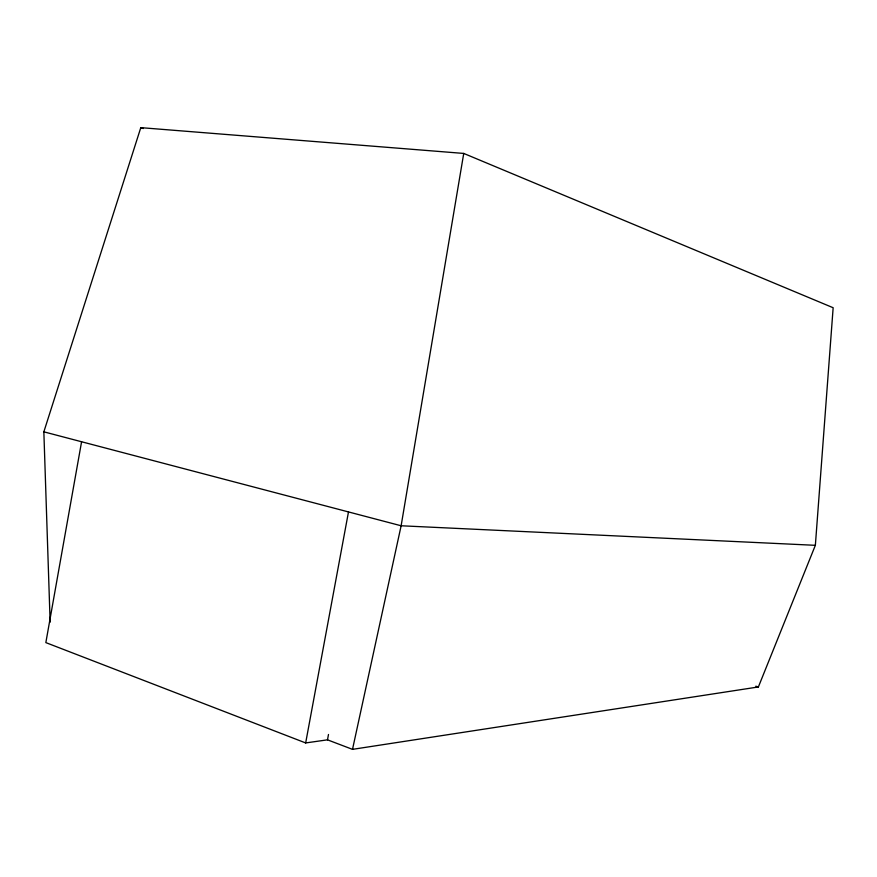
<?xml version="1.0" encoding="UTF-8"?>
<svg xmlns="http://www.w3.org/2000/svg" width="877" height="877" viewBox="0 0 877 877"><rect width="100%" height="100%" fill="white"/><g stroke="black" fill="none" stroke-linecap="round" stroke-linejoin="round"><path stroke-width="1.32" d="M81.583 441.756L45.845 642.611L305.667 742.94L327.494 739.837L352.51 749.353L758.386 686.954L815.358 545.319L833.15 307.739L463.736 153.431L140.791 127.647L43.85 431.835L50.142 622.177M463.736 153.431L401.129 525.772L352.51 749.353M305.667 742.94L348.487 511.927M327.494 739.837L328.491 734.477M815.358 545.319L401.129 525.772L43.85 431.835M755.81 686.209L758.386 686.954M140.791 127.647L143.357 128.513"/></g></svg>
